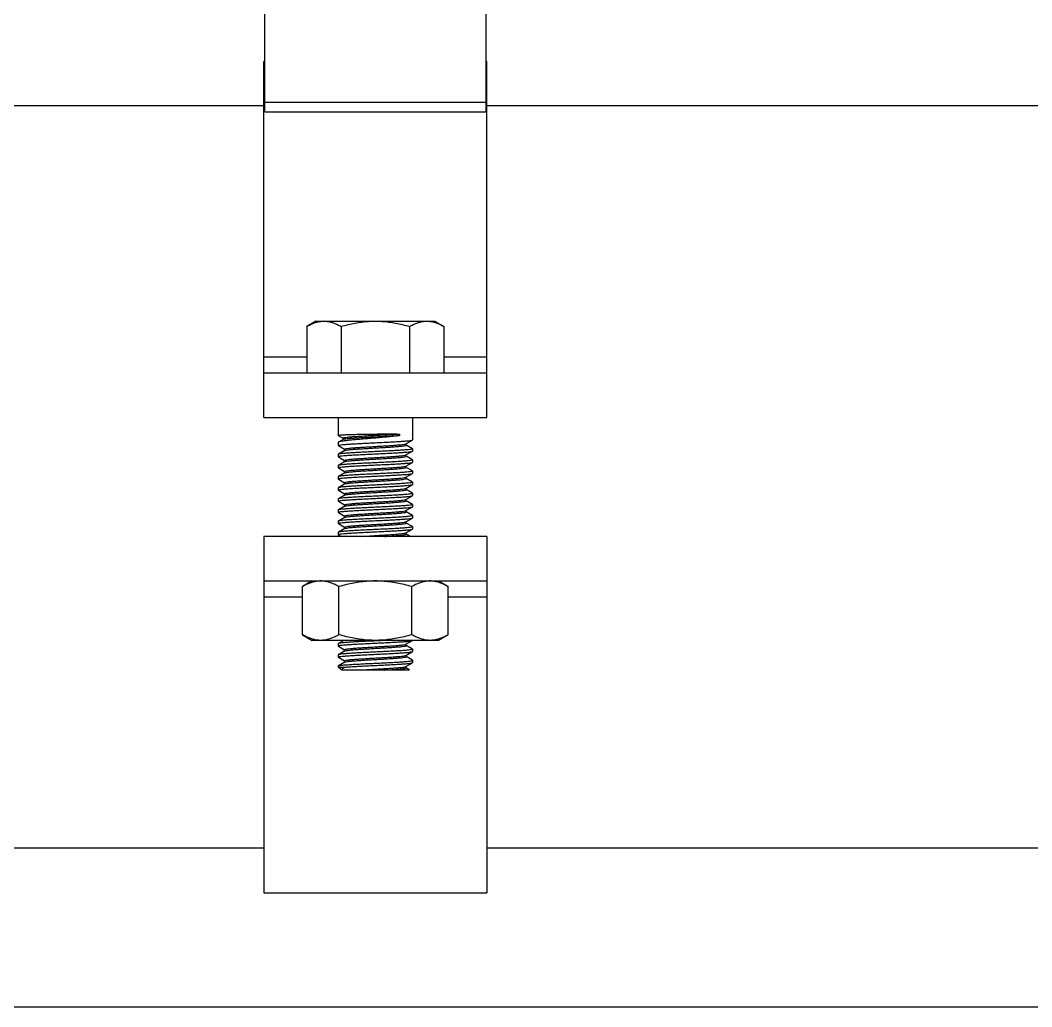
# Model space of a CAD drawing. Extents: x 1635833 to 4277885, y 16914845 to 35313750.
# Drawn here: x 2219725 to 2220518, y 17881821 to 17882594 of the extents above; entities that cross this region are included whole.
import ezdxf

# ---------------------------------------------------------------- set-up
doc = ezdxf.new("R2010")
doc.units = 0
doc.header["$LTSCALE"] = 1000
doc.header["$MEASUREMENT"] = 0
doc.layers.add('02___PRT_ALL_AXES', color=7, linetype='Continuous')
doc.layers.add('JZ_0', color=7, linetype='Continuous')

# ---------------------------------------------------------------- blocks, each defined once
blk = doc.blocks.new('抗震大样2')
at = {"color": 3, "linetype": 'Continuous'}
for p, q in [((3892.995629806072, -3734.070923805004), (3892.995629806072, -3336.771231009858)), ((4140.581992366351, -3734.070923805004), (4140.581992366351, -3336.771231009858)), ((3892.995629806072, -3677.410186214838), (3892.16480308678, -3677.410186214838)), ((3892.16480308678, -4026.357408607379), (3892.16480308678, -3677.415757320588)), ((4141.412819085177, -3677.410186214838), (4140.581992366351, -3677.410186214838)), ((4141.412819085177, -4026.357408607379), (4141.412819085177, -3677.415757320588)), ((3892.995629806072, -3723.126221344806), (4140.581992366351, -3723.126221344806)), ((3892.995629806072, -3734.070923805004), (4140.581992366351, -3734.070923805004)), ((3940.040326231159, -4008.61432951293), (3892.16480308678, -4008.61432951293)), ((4141.412819085177, -4008.61432951293), (4093.537295941263, -4008.61432951293)), ((3975.30600192491, -4096.012606279925), (3975.247475083917, -4095.945382021135)), ((3975.306001968216, -4096.012585968478), (3980.569509988651, -4099.056401833892)), ((4043.879431801848, -4094.530150821665), (4043.879431801848, -4096.191804265603)), ((3975.517520729452, -4103.514615722233), (3975.247475083917, -4103.825860031648)), ((3975.388802947011, -4107.526718164096), (3975.247475083917, -4107.363061506767)), ((3975.388802947011, -4107.526718164096), (3982.399758108426, -4111.591129332315)), ((3980.773105696775, -4100.457494674949), (3975.517520232126, -4103.514549962478)), ((3980.610927072819, -4098.984792708652), (3980.610927072819, -4100.551890344359)), ((4050.964443537407, -4105.483728934079), (4058.188819224946, -4101.295517764054)), ((4051.134976619855, -4106.947648143163), (4051.134976619855, -4105.384806917282)), ((4058.330147082917, -4111.101781736128), (4051.134976619855, -4106.947648143163)), ((4058.186541094445, -4110.936145630432), (4051.178281177767, -4106.873000980588)), ((4058.188819224946, -4101.295517764054), (4058.330147082917, -4101.13186109555)), ((3975.388802823611, -4117.16932552238), (3975.247475083917, -4117.332982136868)), ((3982.613178677857, -4112.981114233611), (3975.388802823611, -4117.16932552238)), ((3982.442645552568, -4111.517195099732), (3982.442645552568, -4113.08003565995)), ((3982.656575996894, -4113.009056262905), (3982.713475328404, -4112.929600531701)), ((4050.745207555592, -4118.047493119026), (4050.920947347768, -4117.901039971039)), ((4050.964443537407, -4117.946129724849), (4058.188819224946, -4113.757918564603)), ((4051.134976619855, -4119.410048943711), (4051.134976619855, -4117.847207718063)), ((4058.186541094445, -4110.936152240261), (4058.330147082917, -4111.101781736128)), ((4058.188819224946, -4113.757918564603), (4058.330147082917, -4113.594261907274)), ((3975.388802947011, -4119.989118964877), (3975.247475083917, -4119.825462307315)), ((3975.388802823611, -4129.631726323627), (3975.247475083917, -4129.795382937649)), ((3975.388802947011, -4119.989118964877), (3982.399758108426, -4124.053530133329)), ((3982.613178677857, -4125.443515034392), (3975.388802823611, -4129.631726323627)), ((3982.442645552568, -4123.979595900513), (3982.442645552568, -4125.542436460964)), ((4050.964443537407, -4130.40853052563), (4058.188819224946, -4126.22031936585)), ((4051.134976619855, -4131.872449744493), (4051.134976619855, -4130.309608518844)), ((4058.188819348812, -4123.400525922421), (4051.17786422465, -4119.336113927187)), ((4058.188819348812, -4123.400525922421), (4058.330147082917, -4123.564182536909)), ((4058.188819224946, -4126.22031936585), (4058.330147082917, -4126.056662708288)), ((3975.388802947011, -4132.451519765658), (3975.247475083917, -4132.287863108097)), ((3975.388802947011, -4132.451519765658), (3982.399758108426, -4136.515930934111)), ((3982.613178677857, -4137.905915835407), (3975.388802823611, -4142.094127113)), ((3982.442645552568, -4136.441996701295), (3982.442645552568, -4138.004837261746)), ((4050.964443537407, -4142.870931326412), (4058.188819224946, -4138.682720166631)), ((4058.188819348812, -4135.862926712958), (4051.17786422465, -4131.798514727969)), ((4058.188819348812, -4135.862926712958), (4058.330147082917, -4136.026583337691)), ((4058.188819224946, -4138.682720166631), (4058.330147082917, -4138.519063509302)), ((3975.388802823611, -4142.094127113), (3975.247475083917, -4142.257783738431)), ((3975.388802947011, -4144.913920566672), (3975.247475083917, -4144.750263898866)), ((3975.388802947011, -4144.913920566672), (3982.399758108426, -4148.978331734892)), ((3982.613178677857, -4150.368316636188), (3975.388802823611, -4154.55652792519)), ((3982.442645552568, -4148.904397502076), (3982.442645552568, -4150.467238062527)), ((4050.964443537407, -4155.333332127193), (4058.188819224946, -4151.145120967412)), ((4051.134976619855, -4144.33485054574), (4051.134976619855, -4142.772009319859)), ((4058.188819348812, -4148.325327513972), (4051.17786422465, -4144.260915517574)), ((4058.188819348812, -4148.325327513972), (4058.330147082917, -4148.488984138472)), ((4058.188819224946, -4151.145120967412), (4058.330147082917, -4150.981464298675)), ((3975.388802823611, -4154.55652792519), (3975.247475083917, -4154.720184539445)), ((3975.388802947011, -4157.376321367454), (3975.247475083917, -4157.212664699648)), ((3975.388802947011, -4157.376321367454), (3982.399758108426, -4161.440732535673)), ((3982.613178677857, -4162.830717437202), (3975.388802823611, -4167.018928725971)), ((3982.442645552568, -4161.36679830309), (3982.442645552568, -4162.929638863308)), ((3982.656575996894, -4162.858659466496), (3982.713475328404, -4162.779203725047)), ((4050.964443537407, -4167.795732927974), (4058.188819224946, -4163.607521768194)), ((4051.134976619855, -4156.797251336044), (4051.134976619855, -4155.23441012064)), ((4058.188819348812, -4160.787728325231), (4051.17786422465, -4156.723316318588)), ((4058.188819348812, -4160.787728325231), (4058.330147082917, -4160.951384939486)), ((4058.188819224946, -4163.607521768194), (4058.330147082917, -4163.443865099689)), ((3975.388802823611, -4167.018928725971), (3975.247475083917, -4167.182585340226)), ((3975.388802947011, -4169.838722168235), (3975.247475083917, -4169.675065500429)), ((3975.388802947011, -4169.838722168235), (3982.399758108426, -4173.903133336455)), ((3982.613178677857, -4175.293118237983), (3975.388802823611, -4179.481329526752)), ((3982.442645552568, -4173.829199103871), (3982.442645552568, -4175.39203966409)), ((4050.745207555592, -4167.897096322151), (4050.920947347768, -4167.750643164385)), ((4051.134976619855, -4169.259652136825), (4051.134976619855, -4167.696810921887)), ((4058.188819348812, -4173.250129126012), (4051.17786422465, -4169.185717119602)), ((4058.188819348812, -4173.250129126012), (4058.330147082917, -4173.413785740267)), ((3975.388802823611, -4179.481329526752), (3975.247475083917, -4179.644986141473)), ((3975.388802947011, -4182.301122969016), (3975.247475083917, -4182.13746630121)), ((3975.388802947011, -4182.301122969016), (3982.399758108426, -4186.365534137469)), ((3982.442645552568, -4186.291599894641), (3982.442645552568, -4187.854440465104)), ((4050.964443537407, -4180.258133728988), (4058.188819224946, -4176.069922568975)), ((4051.134976619855, -4181.722052937606), (4051.134976619855, -4180.159211722435)), ((4058.188819348812, -4185.712529926794), (4051.17786422465, -4181.648117920384)), ((4058.188819224946, -4176.069922568975), (4058.330147082917, -4175.90626590047)), ((4058.188819348812, -4185.712529926794), (4058.330147082917, -4185.876186541514)), ((3975.388802823611, -4191.943730327766), (3975.247475083917, -4192.107386942022)), ((3975.388802947011, -4194.763523769798), (3975.247475083917, -4194.599867102224)), ((3982.613178677857, -4187.755519038765), (3975.388802823611, -4191.943730327766)), ((3975.388802947011, -4194.763523769798), (3982.399758108426, -4198.827934928006)), ((4050.964443537407, -4192.720534530003), (4058.188819224946, -4188.532323369989)), ((4051.134976619855, -4194.184453738621), (4051.134976619855, -4192.621612523217)), ((4058.188819348812, -4198.17493071733), (4051.17786422465, -4194.110518721165)), ((4058.188819224946, -4188.532323369989), (4058.330147082917, -4188.368666701252)), ((4058.188819348812, -4198.17493071733), (4058.330147082917, -4198.338587342063)), ((3975.388802823611, -4204.406131117372), (3975.247475083917, -4204.569787743036)), ((3975.388802947011, -4207.225924560335), (3975.247475083917, -4207.062267903006)), ((3982.613178677857, -4200.217919839546), (3975.388802823611, -4204.406131117372)), ((3975.388802947011, -4207.225924560335), (3978.690423880238, -4209.139287015656)), ((3982.442645552568, -4198.754000695422), (3982.442645552568, -4200.316841265885)), ((3999.701744993683, -4209.129913959652), (4015.494297812693, -4208.175575705478)), ((4015.494297812693, -4208.175575705478), (4016.728824691847, -4208.104337806348)), ((4050.964443537407, -4205.182935331017), (4058.188819224946, -4200.99472417077)), ((4051.134976619855, -4206.646854539402), (4051.134976619855, -4205.084013313055)), ((4055.603593667038, -4209.139287015656), (4051.17786422465, -4206.572919521946)), ((4058.188819224946, -4200.99472417077), (4058.330147082917, -4200.831067502266)), ((3892.16480308678, -4258.988890209002), (3892.16480308678, -4607.930541505571)), ((4141.412819085177, -4258.988890209002), (4141.412819085177, -4607.930541505571)), ((3892.16480308678, -4276.731969313463), (3935.243545920588, -4276.731969313463)), ((4098.334076251835, -4276.731969313463), (4141.412819085177, -4276.731969313463)), ((3975.388802823611, -4329.030139125884), (3975.247475083917, -4329.193795740372)), ((3975.388802947011, -4331.849932568846), (3975.247475083917, -4331.686275900574)), ((3981.556239974219, -4325.455027816584), (3975.388802823611, -4329.030139125884)), ((3975.388802947011, -4331.849932568846), (3982.399758108426, -4335.914343737299)), ((4050.964443537407, -4329.806943328353), (4058.188819224946, -4325.618732168339)), ((4051.134976619855, -4331.270862536971), (4051.134976619855, -4329.708021321567)), ((4058.188819348812, -4335.261339526623), (4051.17786422465, -4331.196927520214)), ((4058.188819224946, -4325.618732168339), (4058.330147082917, -4325.455075500533)), ((3975.388802823611, -4341.492539926665), (3975.247475083917, -4341.656196541386)), ((3975.388802947011, -4344.31233336986), (3975.247475083917, -4344.148676701589)), ((3982.613178677857, -4337.304328637896), (3975.388802823611, -4341.492539926665)), ((3975.388802947011, -4344.31233336986), (3982.399758108426, -4348.376744538546)), ((3982.442645552568, -4335.840409504948), (3982.442645552568, -4337.403250064235)), ((4050.964443537407, -4342.269344129134), (4058.188819224946, -4338.081132968888)), ((4051.134976619855, -4343.733263337985), (4051.134976619855, -4342.170422122581)), ((4058.188819348812, -4347.723740327638), (4051.17786422465, -4343.659328320995)), ((4058.188819348812, -4335.261339526623), (4058.330147082917, -4335.424996141344)), ((4058.188819224946, -4338.081132968888), (4058.330147082917, -4337.917476301547)), ((3975.247475083917, -4354.118605316151), (3975.388802823611, -4353.954940717435)), ((3979.401879782788, -4358.688096615719), (3975.247475083917, -4355.364548753016)), ((3975.247475083917, -4355.364548753016), (3983.184718292207, -4355.364548753016)), ((3982.613178677857, -4349.766729438677), (3975.388802823611, -4353.954940717435)), ((3975.452438584529, -4354.004435347393), (3975.574714675546, -4353.869473659899)), ((3982.442645552568, -4348.302810294321), (3982.442645552568, -4349.865650864784)), ((4050.964443537407, -4354.731744929915), (4058.188819224946, -4350.543533769669)), ((4051.134976619855, -4356.195664138766), (4051.134976619855, -4354.632822912885)), ((4054.710713372566, -4358.260116706369), (4051.134976619855, -4356.195664138766)), ((4054.686233063694, -4358.156386668095), (4051.17786422465, -4356.121729121776)), ((4058.188819348812, -4347.723740327638), (4058.330147082917, -4347.887396942126)), ((4058.188819224946, -4350.543533769669), (4058.330147082917, -4350.379877102328)), ((4054.175637661945, -4358.688096615719), (3979.401907740626, -4358.688096615719)), ((4053.796767091844, -4358.473933498142), (4051.625399381854, -4358.688096615719)), ((4054.175742343068, -4358.688096615719), (4054.710713372566, -4358.260116706369)), ((4054.686233063694, -4358.156386668095), (4054.710713372566, -4358.260116706369)), ((3892.16480308678, -4607.936112611555), (4141.412819085177, -4607.936112611555))]:
    blk.add_line(p, q, dxfattribs=at)
for points, start_tangent, end_tangent in [([(3975.247475083917, -4095.945382021135), (3975.247867153026, -4095.932547783479)], (0, 1), (0.06204488610422802, 0.9980733600834728)), ([(3975.247867153026, -4095.932547783479), (3975.870627154596, -4095.732413837453), (3977.766790576279, -4095.526422232855), (3980.902146172244, -4095.330965593923), (3985.125552402344, -4095.150182061829), (3990.226608210243, -4094.986312080873), (3996.184144880623, -4094.8356028134), (4002.862952635624, -4094.699647372589), (4009.977751500905, -4094.584755004849), (4017.189617014956, -4094.49714224739), (4024.344875230454, -4094.439882460749), (4031.353604278062, -4094.417729706969), (4037.970946349204, -4094.441756300861), (4043.879431801848, -4094.530150821665)], (0.06204605835809726, 0.9980732872100243), (0.9996870260555396, -0.02501699294941519)), ([(4043.879431801848, -4096.191804265603), (4037.952793452889, -4096.977857441874), (4031.324124218896, -4097.704279190628), (4024.312693864573, -4098.377508022822), (4017.158423293382, -4099.007287262939), (4009.939959107433, -4099.61176852393), (4002.829879876226, -4100.199223876465), (3996.157678479794, -4100.7655365963), (3990.206827180926, -4101.307621370535), (3985.108699411619, -4101.829930395586), (3980.892984023783, -4102.347510636086), (3977.762618039269, -4102.857016664231), (3975.86951766815, -4103.351289270446), (3975.506561583839, -4103.493726283545)], (-0.9887925607555021, -0.1492959202208046), (-0.8855338391706905, -0.464574880599046)), ([(3980.73276262125, -4099.013853316428), (3980.849442553241, -4098.755660915049), (3982.316098887473, -4098.371523617767), (3985.086080573499, -4097.98738635215), (3989.079976025503, -4097.603249086766), (3994.175414325669, -4097.219111778075), (4000.211011944339, -4096.834974522702), (4006.990536585916, -4096.450837214012), (4014.291059081443, -4096.066699959571), (4021.874171041884, -4095.682562651113), (4029.493177290075, -4095.29842539574), (4036.90319651505, -4094.914288087049), (4043.879431801848, -4094.530150821665)], (0.2320145818120991, 0.9727123078416129), (0.9983631299019257, 0.0571931888639774)), ([(3980.811385748908, -4100.478914133273), (3980.849442553241, -4100.41731435922), (3982.316098887473, -4100.033177050762), (3985.086080573499, -4099.649039785145), (3989.079976025503, -4099.264902529772), (3994.175414325669, -4098.880765221082), (4000.211011944339, -4098.496627966641), (4006.990536585916, -4098.112490658415), (4014.291059081443, -4097.728353392566), (4021.874171041884, -4097.344216094352), (4029.493177290075, -4096.960078828735), (4036.90319651505, -4096.575941531453), (4043.879431801848, -4096.191804265603)], (0.4883024324900808, 0.8726744721969757), (0.9983631298831118, 0.05719318919239425)), ([(3975.247475083917, -4107.363061506767), (3975.248888571747, -4107.335536752827)], (0, 1), (0.1044840213419585, 0.9945265653989407)), ([(3975.248888571747, -4107.335536752827), (3975.950331144035, -4106.997682110406), (3978.036801450886, -4106.632079214323), (3981.432506359648, -4106.26681189565), (3986.038144976366, -4105.900532468455), (3991.675106822513, -4105.53511377098), (3998.231431984343, -4105.165991746821), (4005.384241507389, -4104.79907249962), (4012.870433291886, -4104.434828596655), (4020.499697714113, -4104.070042992244), (4028.128507555462, -4103.699070556089), (4035.397570629138, -4103.326187838335), (4041.934500183444, -4102.957890908467), (4047.540416114498, -4102.594323461177), (4052.143902179319, -4102.228221075376), (4055.538376595825, -4101.863167242147), (4057.62690863898, -4101.49734015693), (4058.21696493309, -4101.335800313158)], (0.1044846723120777, 0.9945264970084194), (0.8197296256646026, 0.5727506794476724)), ([(3982.55907175038, -4111.552043586737), (3982.713475328404, -4111.267947088461), (3984.259615897201, -4110.869150256738), (3987.116354378872, -4110.470353435492), (3991.16859302111, -4110.071556615178), (3996.253067565151, -4109.672759783454), (4002.164925051853, -4109.273962951731), (4008.665977387689, -4108.875166130252), (4015.494297812693, -4108.476369309938), (4022.374774090946, -4108.077572478214), (4029.030192455743, -4107.678775656968), (4035.192406902555, -4107.279978825245), (4040.613142358139, -4106.88118200493), (4045.073997991625, -4106.482385183452), (4048.395246455912, -4106.083588351728), (4050.443074925337, -4105.684791520238), (4050.987789972685, -4105.521451118868)], (0.2867487369998618, 0.9580058255715276), (0.8503198148501002, 0.5262662942591815)), ([(3982.713475328404, -4112.929600531701), (3984.259615897201, -4112.530803700211), (3987.116354378872, -4112.132006868254), (3991.16859302111, -4111.733210047707), (3996.253067565151, -4111.334413226694), (4002.164925051853, -4110.935616394738), (4008.665977387689, -4110.536819574423), (4015.494297812693, -4110.1380227427), (4022.374774090946, -4109.739225921687), (4029.030192455743, -4109.340429101139), (4035.192406902555, -4108.941632269183), (4040.613142358139, -4108.542835437693), (4045.073997991625, -4108.144038616214), (4048.395246455912, -4107.745241795899), (4050.443074925337, -4107.346444964176), (4051.134976619855, -4106.947648143163)], (0.6224314444139918, 0.7826743237162646), (0, 1)), ([(3975.248883792199, -4119.798057648353), (3975.944632750936, -4119.46157125337), (3978.05415505264, -4119.092183483066), (3981.535762876272, -4118.719857426826), (3986.207245795988, -4118.350964168552), (3991.851938487031, -4117.986936609028), (3998.335778255947, -4117.622827760875), (4005.506771955639, -4117.255391776329), (4013.078787101433, -4116.887239035917), (4020.704422477633, -4116.522627454251), (4028.239145261701, -4116.155978090363), (4035.346411020495, -4115.791319855954), (4041.844240871258, -4115.425700226566), (4047.476926786359, -4115.061227503931), (4052.113865549676, -4114.693350353278), (4055.552663240582, -4114.323673011037), (4057.632748268545, -4113.958216055296), (4058.216562853195, -4113.797851457028)], (0.1045845961466995, 0.9945159939633107), (0.8212499686255043, 0.5705685664603409)), ([(4058.328654504381, -4111.130054648034), (4057.62690863898, -4111.467260797974), (4055.538376595825, -4111.833087882726), (4052.143902179319, -4112.198141716188), (4047.540416114498, -4112.564244101755), (4041.934500183444, -4112.927811549045), (4035.397570629138, -4113.296108479146), (4028.128507555462, -4113.66899118619), (4020.499697714113, -4114.039963633288), (4012.870433291886, -4114.404749237234), (4005.384241507389, -4114.768993140664), (3998.231431984343, -4115.135912387399), (3991.675106822513, -4115.505034412025), (3986.038144976366, -4115.870453109266), (3981.432506359648, -4116.236732536694), (3978.036801450886, -4116.601999854902), (3975.950331144035, -4116.967602740973), (3975.360684780404, -4117.129067066824)], (-0.1074453280938251, -0.9942109944427342), (-0.8198329173429146, -0.5726028184012073)), ([(3982.465935868211, -4123.990922064986), (3982.972801438533, -4123.630648676073), (3984.854553963989, -4123.231851854594), (3988.022934383713, -4122.833055022871), (3992.350288915448, -4122.434258202557), (3997.662268989254, -4122.035461381311), (4003.744855386205, -4121.636664549587), (4010.352981429547, -4121.237867717864), (4017.220406373031, -4120.839070897549), (4024.070442364551, -4120.440274076071), (4030.627102226485, -4120.041477244347), (4036.626218783669, -4119.642680424033), (4041.826088222675, -4119.243883592309), (4046.017208440229, -4118.845086771064), (4049.030719562434, -4118.446289950749), (4050.745207555592, -4118.047493119026)], (0.4373321800151743, 0.899300041322792), (0.8077586126671181, 0.5895133786964404)), ([(4058.330147082917, -4111.101781736128), (4058.328654504381, -4111.130054648034)], (0, -1), (-0.1074447169367714, -0.9942110604908684)), ([(3975.247475083917, -4119.825462307315), (3975.248883792199, -4119.798057648353)], (0, 1), (0.1045851380835985, 0.994515936972372)), ([(3975.248886532616, -4132.260415494908), (3975.946513205301, -4131.923480238998), (3978.022881198674, -4131.558727949858), (3981.397632908076, -4131.194789287634), (3985.976558114868, -4130.829712982522), (3991.578530568164, -4130.465710634831), (3998.174387380946, -4130.093838833738), (4005.483246596996, -4129.718959805556), (4013.123045240063, -4129.347518283641), (4020.729354546405, -4128.98383248318), (4028.20300010452, -4128.620174020994), (4035.399585259613, -4128.250881843269), (4041.964592142962, -4127.880886837142), (4047.582423252519, -4127.516139318701), (4052.154139875434, -4127.152091318741), (4055.533508783206, -4126.788613435347), (4057.62793201115, -4126.421874980908), (4058.216899503954, -4126.260546246311)], (0.1046243933661474, 0.9945118080308376), (0.8199836467322417, 0.5723869487433256)), ([(4058.328736964148, -4123.591595374513), (4057.632748268545, -4123.928136695875), (4055.552663240582, -4124.293593651848), (4052.113865549676, -4124.663270993857), (4047.476926786359, -4125.03114814451), (4041.844240871258, -4125.395620867144), (4035.346411020495, -4125.761240496766), (4028.239145261701, -4126.125898731174), (4020.704422477633, -4126.49254809483), (4013.078787101433, -4126.857159676729), (4005.506771955639, -4127.22531241714), (3998.335778255947, -4127.592748401454), (3991.851938487031, -4127.956857249839), (3986.207245795988, -4128.320884809131), (3981.535762876272, -4128.689778067404), (3978.05415505264, -4129.06210413482), (3975.944632750936, -4129.431491893949), (3975.361050175969, -4129.591781297699)], (-0.1046546983614769, -0.994508619425125), (-0.8212443083742488, -0.5705767134776021)), ([(3982.465935868211, -4136.430670537753), (3982.453492407687, -4136.392147095408), (3983.317549792118, -4135.99335027393), (3985.53016073443, -4135.594553442206), (3989.002179450821, -4135.195756621892), (3993.593718642369, -4134.796959790168), (3999.119785686955, -4134.398162968922), (4005.357735931408, -4133.999366148375), (4012.056242962368, -4133.600569316652), (4018.945424640551, -4133.201772495406), (4025.747716635931, -4132.802975674858), (4032.189055253286, -4132.404178843368), (4038.009919643402, -4132.005382011645), (4042.975787773263, -4131.606585190399), (4046.886585393455, -4131.207788369851), (4049.584746804554, -4130.808991538128), (4050.962337180506, -4130.407843312714)], (-0.4373321804679359, 0.8993000411026126), (0.3101745239103454, 0.9506796330609963)), ([(3982.639448130969, -4125.481130750384), (3982.972801438533, -4125.292302119313), (3984.854553963989, -4124.893505298765), (3988.022934383713, -4124.494708467275), (3992.350288915448, -4124.095911635319), (3997.662268989254, -4123.697114814306), (4003.744855386205, -4123.298317993758), (4010.352981429547, -4122.899521162268), (4017.220406373031, -4122.500724340789), (4024.070442364551, -4122.101927508833), (4030.627102226485, -4121.703130688751), (4036.626218783669, -4121.304333867272), (4041.826088222675, -4120.905537035782), (4046.017208440229, -4120.506740215234), (4049.030719562434, -4120.107943383744), (4050.745207555592, -4119.709146562265), (4051.06867523212, -4119.376891526859)], (0.8198614886951999, 0.572561908752661), (0.4472860706964515, 0.8943909497311168)), ([(4058.330147082917, -4123.564182536909), (4058.328736964148, -4123.591595374513)], (0, -1), (-0.1046547299791693, -0.9945086160979135)), ([(3975.247475083917, -4132.287863108097), (3975.248886532616, -4132.260415494908)], (0, 1), (0.1046238633474835, 0.9945118637895916)), ([(3975.248887905385, -4144.722730632871), (3975.950883063488, -4144.38474064623), (3978.062702388968, -4144.015856491169), (3981.477746954653, -4143.649906613166), (3986.034823535942, -4143.287970741512), (3991.656062199734, -4142.923457975499), (3998.257492691744, -4142.551803592592), (4005.530208994634, -4142.179030760191), (4013.09030767763, -4141.81148833991), (4020.663746115286, -4141.449379831553), (4028.15797132859, -4141.084810484434), (4035.234698555898, -4140.722078813938), (4041.725018233992, -4140.357628863305), (4047.352227880619, -4139.994841481326), (4051.981475471053, -4139.630106590688), (4055.476225772873, -4139.258559599984), (4057.621264997404, -4138.886010332499), (4058.217400201596, -4138.723382646684)], (0.1044037474275711, 0.9945349956251315), (0.8181223875605356, 0.575044136542795)), ([(4058.328734266572, -4136.054094260791), (4057.62793201115, -4136.391795611242), (4055.533508783206, -4136.758534087334), (4052.154139875434, -4137.122011959553), (4047.582423252519, -4137.486059959279), (4041.964592142962, -4137.850807477953), (4035.399585259613, -4138.22080248408), (4028.20300010452, -4138.590094661806), (4020.729354546405, -4138.953753123758), (4013.123045240063, -4139.317438914208), (4005.483246596996, -4139.688880436122), (3998.174387380946, -4140.063759464072), (3991.578530568164, -4140.435631275875), (3985.976558114868, -4140.799633623101), (3981.397632908076, -4141.164709928213), (3978.022881198674, -4141.528648590436), (3975.946513205301, -4141.893400879577), (3975.360953551717, -4142.054102959344)], (-0.1044858297991632, -0.9945263754024729), (-0.8208438530037198, -0.5711526669691808)), ([(3982.597719815094, -4137.877071731957), (3983.317549792118, -4137.655003717868), (3985.53016073443, -4137.256206886377), (3989.002179450821, -4136.857410064898), (3993.593718642369, -4136.458613233408), (3999.119785686955, -4136.059816412861), (4005.357735931408, -4135.66101958137), (4012.056242962368, -4135.262222759891), (4018.945424640551, -4134.863425928401), (4025.747716635931, -4134.464629107853), (4032.189055253286, -4134.065832286375), (4038.009919643402, -4133.667035454884), (4042.975787773263, -4133.268238634337), (4046.886585393455, -4132.869441802846), (4049.584746804554, -4132.470644981368), (4050.961563434452, -4132.07184816082), (4050.991575470194, -4131.872449744493)], (0.8813955056004739, 0.47237904558446), (-5.7753516757463e-10, 1)), ([(4058.330147082917, -4136.026583337691), (4058.328734266572, -4136.054094260791)], (0, -1), (-0.1044851287564382, -0.9945264490543982)), ([(3975.247475083917, -4144.750263898866), (3975.248887905385, -4144.722730632871)], (0, 1), (0.1044040424897106, 0.9945349646502162)), ([(3975.248888571747, -4157.185139956186), (3975.950331144035, -4156.84728530352), (3978.036801450886, -4156.481682417681), (3981.432506359648, -4156.116415099474), (3986.038144976366, -4155.75013566087), (3991.675106822513, -4155.384716974804), (3998.231431984343, -4155.015594950179), (4005.384241507389, -4154.648675703211), (4012.870433291886, -4154.284431789769), (4020.499697714113, -4153.919646196067), (4028.128507555462, -4153.54867374897), (4035.397570629138, -4153.17579103075), (4041.934500183444, -4152.807494111825), (4047.540416114498, -4152.443926664535), (4052.143902179319, -4152.077824278967), (4055.538376595825, -4151.712770445505), (4057.62690863898, -4151.346943350043), (4058.21696493309, -4151.185403516516)], (0.1044846723120777, 0.9945264970084194), (0.8197296254922071, 0.5727506796944076)), ([(4058.328732393682, -4148.516623291885), (4057.621264997404, -4148.855930984253), (4055.476225772873, -4149.228480240563), (4051.981475471053, -4149.600027241744), (4047.352227880619, -4149.964762121905), (4041.725018233992, -4150.327549503883), (4035.234698555898, -4150.691999454517), (4028.15797132859, -4151.054731135489), (4020.663746115286, -4151.419300472364), (4013.09030767763, -4151.781408980489), (4005.530208994634, -4152.148951401003), (3998.257492691744, -4152.521724243648), (3991.656062199734, -4152.893378616311), (3986.034823535942, -4153.257891382091), (3981.477746954653, -4153.619827242801), (3978.062702388968, -4153.985777131747), (3975.950883063488, -4154.354661287041), (3975.360625751317, -4154.516215047566)], (-0.1041450947862455, -0.9945621143156238), (-0.8196319854273222, -0.5728903983001163)), ([(3982.55907175038, -4148.869548973162), (3982.540226439945, -4148.754848693032), (3983.746849421412, -4148.356051872484), (3986.284729567356, -4147.957255040994), (3990.051615996286, -4147.558458209503), (3994.895741219167, -4147.159661388025), (4000.621935891453, -4146.760864567477), (4006.999492315575, -4146.362067735987), (4013.771459342912, -4145.963270914508), (4020.664995177649, -4145.564474083018), (4027.402359935455, -4145.16567726247), (4033.712105944287, -4144.766880441224), (4039.340014149901, -4144.368083609501), (4044.059336734004, -4143.969286777778), (4047.679932733066, -4143.570489957463), (4050.055928659625, -4143.171693135984), (4051.011398538016, -4142.934497501934)], (-0.2867487373082788, 0.9580058254792126), (0.8043496576025554, 0.5941562322442238)), ([(3982.54909447534, -4150.350238757906), (3983.746849421412, -4150.017705305479), (3986.284729567356, -4149.618908484466), (3990.051615996286, -4149.22011165251), (3994.895741219167, -4148.821314832428), (4000.621935891453, -4148.422518000472), (4006.999492315575, -4148.023721178994), (4013.771459342912, -4147.624924358679), (4020.664995177649, -4147.226127526956), (4027.402359935455, -4146.827330695465), (4033.712105944287, -4146.428533873986), (4039.340014149901, -4146.029737053439), (4044.059336734004, -4145.630940221949), (4047.679932733066, -4145.23214340047), (4050.055928659625, -4144.833346568979), (4051.091595915146, -4144.434549748432), (4051.06867523212, -4144.36800792045)], (0.2715001049028244, 0.962438409997105), (-0.4472860707596129, 0.8943909496995298)), ([(4058.330147082917, -4148.488984138472), (4058.328732393682, -4148.516623291885)], (0, -1), (-0.1041449844432365, -0.994562125870133)), ([(3975.247475083917, -4157.212664699648), (3975.248888571747, -4157.185139956186)], (0, 1), (0.1044840213419585, 0.9945265653989407)), ([(3975.248883792199, -4169.647660852177), (3975.944632750936, -4169.311174446717), (3978.05415505264, -4168.941786686424), (3981.535762876272, -4168.569460630184), (3986.207245795988, -4168.20056737191), (3991.851938487031, -4167.836539812619), (3998.335778255947, -4167.472430954222), (4005.506771955639, -4167.104994969442), (4013.078787101433, -4166.736842239741), (4020.704422477633, -4166.3722306462), (4028.239145261701, -4166.005581293721), (4035.346411020495, -4165.640923049068), (4041.844240871258, -4165.275303419912), (4047.476926786359, -4164.910830707289), (4052.113865549676, -4164.542953556636), (4055.552663240582, -4164.173276214628), (4057.632748268545, -4163.807819258654), (4058.216562853195, -4163.647454660386)], (0.1045845961466995, 0.9945159939633107), (0.8212499686255043, 0.5705685664603409)), ([(4058.328733433969, -4160.978917205473), (4057.62690863898, -4161.316863990854), (4055.538376595825, -4161.682691086316), (4052.143902179319, -4162.047744919546), (4047.540416114498, -4162.41384729417), (4041.934500183444, -4162.777414752403), (4035.397570629138, -4163.145711671328), (4028.128507555462, -4163.518594389781), (4020.499697714113, -4163.889566836646), (4012.870433291886, -4164.25435243058), (4005.384241507389, -4164.618596343789), (3998.231431984343, -4164.98551559099), (3991.675106822513, -4165.354637615383), (3986.038144976366, -4165.720056312857), (3981.432506359648, -4166.086335740052), (3978.036801450886, -4166.45160305826), (3975.950331144035, -4166.817205944099), (3975.360684780404, -4166.978670259938)], (-0.1044680725684116, -0.9945282408327282), (-0.8198329172407033, -0.5726028185475496)), ([(3982.55907175038, -4161.401646790095), (3982.713475328404, -4161.117550280644), (3984.259615897201, -4160.718753460096), (3987.116354378872, -4160.319956639083), (3991.16859302111, -4159.921159807127), (3996.253067565151, -4159.522362975636), (4002.164925051853, -4159.123566155089), (4008.665977387689, -4158.724769333843), (4015.494297812693, -4158.32597250212), (4022.374774090946, -4157.927175681572), (4029.030192455743, -4157.528378850082), (4035.192406902555, -4157.129582028603), (4040.613142358139, -4156.730785208056), (4045.073997991625, -4156.331988376565), (4048.395246455912, -4155.933191545075), (4050.443074925337, -4155.534394723596), (4050.987789972685, -4155.371054322226)], (0.2867487369998618, 0.9580058255715276), (0.8503198148501002, 0.5262662942591815)), ([(3982.713475328404, -4162.779203725047), (3984.259615897201, -4162.380406893091), (3987.116354378872, -4161.981610071845), (3991.16859302111, -4161.582813251531), (3996.253067565151, -4161.184016419575), (4002.164925051853, -4160.785219598562), (4008.665977387689, -4160.386422766838), (4015.494297812693, -4159.987625946524), (4022.374774090946, -4159.588829125045), (4029.030192455743, -4159.190032293089), (4035.192406902555, -4158.791235473007), (4040.613142358139, -4158.392438641051), (4045.073997991625, -4157.993641820038), (4048.395246455912, -4157.594844988082), (4050.443074925337, -4157.196048168), (4051.134976619855, -4156.797251336044)], (0.6224314440680818, 0.7826743239913537), (0, 1)), ([(4058.330147082917, -4160.951384939486), (4058.328733433969, -4160.978917205473)], (0, -1), (-0.1044679868561386, -0.9945282498361853)), ([(3975.247475083917, -4169.675065500429), (3975.248883792199, -4169.647660852177)], (0, 1), (0.1045851380835985, 0.994515936972372)), ([(4058.328736964148, -4173.441198578104), (4057.632748268545, -4173.777739899233), (4055.552663240582, -4174.14319684403), (4052.113865549676, -4174.512874197215), (4047.476926786359, -4174.880751348101), (4041.844240871258, -4175.245224060491), (4035.346411020495, -4175.610843689647), (4028.239145261701, -4175.975501934299), (4020.704422477633, -4176.342151287012), (4013.078787101433, -4176.70676288032), (4005.506771955639, -4177.074915620498), (3998.335778255947, -4177.4423515948), (3991.851938487031, -4177.806460453197), (3986.207245795988, -4178.170488012489), (3981.535762876272, -4178.539381259819), (3978.05415505264, -4178.911707327003), (3975.944632750936, -4179.281095087295), (3975.361050175969, -4179.441384489881)], (-0.1046546983614769, -0.994508619425125), (-0.8212443083742488, -0.5705767134776021)), ([(3982.465935868211, -4173.840525268577), (3982.972801438533, -4173.480251879431), (3984.854553963989, -4173.081455047708), (3988.022934383713, -4172.682658226462), (3992.350288915448, -4172.283861405915), (3997.662268989254, -4171.885064574191), (4003.744855386205, -4171.486267753178), (4010.352981429547, -4171.087470932398), (4017.220406373031, -4170.688674100908), (4024.070442364551, -4170.289877269184), (4030.627102226485, -4169.891080447938), (4036.626218783669, -4169.492283627391), (4041.826088222675, -4169.093486795668), (4046.017208440229, -4168.694689974654), (4049.030719562434, -4168.295893142698), (4050.745207555592, -4167.897096322151)], (0.4373321803910579, 0.8993000411399987), (0.8077586129156716, 0.5895133783558693)), ([(3982.639448130969, -4175.330733953742), (3982.972801438533, -4175.141905322671), (3984.854553963989, -4174.74310849118), (3988.022934383713, -4174.344311670633), (3992.350288915448, -4173.945514839143), (3997.662268989254, -4173.546718017664), (4003.744855386205, -4173.147921185941), (4010.352981429547, -4172.749124365626), (4017.220406373031, -4172.350327544147), (4024.070442364551, -4171.951530712657), (4030.627102226485, -4171.552733892109), (4036.626218783669, -4171.153937060619), (4041.826088222675, -4170.75514023914), (4046.017208440229, -4170.356343418593), (4049.030719562434, -4169.957546587102), (4050.745207555592, -4169.558749755146), (4051.06867523212, -4169.226494719042)], (0.8198614886951999, 0.572561908752661), (0.4472860706964515, 0.8943909497311168)), ([(4058.330147082917, -4173.413785740267), (4058.328736964148, -4173.441198578104)], (0, -1), (-0.1046547299791693, -0.9945086160979135)), ([(3975.247475083917, -4182.13746630121), (3975.248886532616, -4182.110018698499)], (0, 1), (0.1046238633474835, 0.9945118637895916)), ([(3975.248886532616, -4182.110018698499), (3975.946513205301, -4181.773083442356), (3978.022881198674, -4181.408331152983), (3981.397632908076, -4181.044392491225), (3985.976558114868, -4180.679316175403), (3991.578530568164, -4180.315313838422), (3998.174387380946, -4179.943442026619), (4005.483246596996, -4179.568562998902), (4013.123045240063, -4179.197121476987), (4020.729354546405, -4178.833435675129), (4028.20300010452, -4178.469777214108), (4035.399585259613, -4178.10048504686), (4041.964592142962, -4177.730490029324), (4047.582423252519, -4177.365742522059), (4052.154139875434, -4177.001694522332), (4055.533508783206, -4176.638216638938), (4057.62793201115, -4176.271478174021), (4058.216899503954, -4176.110149449902)], (0.1046243933661474, 0.9945118080308376), (0.8199836467322417, 0.5723869487433256)), ([(4058.328734266572, -4185.903697453905), (4057.62793201115, -4186.2413988146), (4055.533508783206, -4186.608137279516), (4052.154139875434, -4186.971615162911), (4047.582423252519, -4187.33566316287), (4041.964592142962, -4187.700410670368), (4035.399585259613, -4188.070405687438), (4028.20300010452, -4188.439697865164), (4020.729354546405, -4188.803356316173), (4013.123045240063, -4189.167042117566), (4005.483246596996, -4189.538483639713), (3998.174387380946, -4189.91336266743), (3991.578530568164, -4190.285234479001), (3985.976558114868, -4190.649236816447), (3981.397632908076, -4191.014313131804), (3978.022881198674, -4191.378251794027), (3975.946513205301, -4191.743004083401), (3975.360953551717, -4191.903706151526)], (-0.1044858297991632, -0.9945263754024729), (-0.8208438530037198, -0.5711526669691808)), ([(3982.465935868211, -4186.280273741111), (3982.453492407687, -4186.241750298534), (3983.317549792118, -4185.84295346681), (3985.53016073443, -4185.444156645797), (3989.002179450821, -4185.045359825017), (3993.593718642369, -4184.646562993526), (3999.119785686955, -4184.247766172281), (4005.357735931408, -4183.84896934079), (4012.056242962368, -4183.45017252001), (4018.945424640551, -4183.051375698764), (4025.747716635931, -4182.652578867273), (4032.189055253286, -4182.253782035783), (4038.009919643402, -4181.854985215003), (4042.975787773263, -4181.456188393757), (4046.886585393455, -4181.057391562266), (4049.584746804554, -4180.658594741486), (4050.962337180506, -4180.257446504664)], (-0.4373321804679359, 0.8993000411026126), (0.3101745244787932, 0.950679632875531)), ([(3982.597719815094, -4187.726674935548), (3983.317549792118, -4187.504606910283), (3985.53016073443, -4187.105810089735), (3989.002179450821, -4186.707013258245), (3993.593718642369, -4186.308216436766), (3999.119785686955, -4185.909419616451), (4005.357735931408, -4185.510622784728), (4012.056242962368, -4185.111825953238), (4018.945424640551, -4184.713029131759), (4025.747716635931, -4184.314232311212), (4032.189055253286, -4183.915435479721), (4038.009919643402, -4183.516638658242), (4042.975787773263, -4183.117841826752), (4046.886585393455, -4182.719045006204), (4049.584746804554, -4182.320248184726), (4050.961563434452, -4181.921451353235), (4050.991575470194, -4181.722052937606)], (0.8813955056004739, 0.47237904558446), (0, 1)), ([(4058.330147082917, -4185.876186541514), (4058.328734266572, -4185.903697453905)], (0, -1), (-0.1044851287564382, -0.9945264490543982)), ([(3975.247475083917, -4194.599867102224), (3975.248887905385, -4194.572333836462)], (0, 1), (0.1044040424897106, 0.9945349646502162)), ([(3975.248887905385, -4194.572333836462), (3975.950883063488, -4194.234343850054), (3978.062702388968, -4193.865459694527), (3981.477746954653, -4193.499509805581), (3986.034823535942, -4193.13757394487), (3991.656062199734, -4192.773061178857), (3998.257492691744, -4192.401406795951), (4005.530208994634, -4192.028633952606), (4013.09030767763, -4191.661091543036), (4020.663746115286, -4191.298983023968), (4028.15797132859, -4190.934413687792), (4035.234698555898, -4190.571682017297), (4041.725018233992, -4190.207232066663), (4047.352227880619, -4189.844444673508), (4051.981475471053, -4189.479709794046), (4055.476225772873, -4189.108162803343), (4057.621264997404, -4188.735613535857), (4058.217400201596, -4188.572985850275)], (0.1044037474275711, 0.9945349956251315), (0.8181223875605356, 0.575044136542795)), ([(4058.328732393682, -4198.366226495709), (4057.621264997404, -4198.705534176668), (4055.476225772873, -4199.078083444154), (4051.981475471053, -4199.449630434858), (4047.352227880619, -4199.814365325496), (4041.725018233992, -4200.177152707241), (4035.234698555898, -4200.541602657875), (4028.15797132859, -4200.90433432837), (4020.663746115286, -4201.268903675722), (4013.09030767763, -4201.631012183847), (4005.530208994634, -4201.998554604361), (3998.257492691744, -4202.371327436529), (3991.656062199734, -4202.742981819436), (3986.034823535942, -4203.107494574273), (3981.477746954653, -4203.469430446159), (3978.062702388968, -4203.835380335338), (3975.950883063488, -4204.204264490632), (3975.360625751317, -4204.36581824068)], (-0.1041450947862455, -0.9945621143156238), (-0.8196319854273222, -0.5728903983001163)), ([(3982.55907175038, -4198.71915217652), (3982.540226439945, -4198.60445189639), (3983.746849421412, -4198.205655064899), (3986.284729567356, -4197.806858233409), (3990.051615996286, -4197.408061412629), (3994.895741219167, -4197.009264591383), (4000.621935891453, -4196.610467759892), (4006.999492315575, -4196.211670939112), (4013.771459342912, -4195.812874107622), (4020.664995177649, -4195.414077286376), (4027.402359935455, -4195.015280465828), (4033.712105944287, -4194.616483634105), (4039.340014149901, -4194.217686802614), (4044.059336734004, -4193.818889981369), (4047.679932733066, -4193.420093160588), (4050.055928659625, -4193.021296329098), (4051.011398538016, -4192.784100705292)], (-0.2867487373082788, 0.9580058254792126), (0.8043496576025554, 0.5941562322442238)), ([(3982.54909447534, -4200.199841950322), (3983.746849421412, -4199.86730850907), (3986.284729567356, -4199.468511677347), (3990.051615996286, -4199.069714856101), (3994.895741219167, -4198.670918024378), (4000.621935891453, -4198.27212120383), (4006.999492315575, -4197.873324382817), (4013.771459342912, -4197.474527551094), (4020.664995177649, -4197.075730730547), (4027.402359935455, -4196.676933898823), (4033.712105944287, -4196.278137077577), (4039.340014149901, -4195.879340245854), (4044.059336734004, -4195.480543425307), (4047.679932733066, -4195.081746593816), (4050.055928659625, -4194.68294977257), (4051.091595915146, -4194.284152952023), (4051.06867523212, -4194.217611123808)], (0.2715001049028244, 0.962438409997105), (-0.4472860704697138, 0.8943909498445086)), ([(4058.330147082917, -4198.338587342063), (4058.328732393682, -4198.366226495709)], (0, -1), (-0.1041449844432365, -0.994562125870133)), ([(3975.247475083917, -4207.062267903006), (3975.248888571747, -4207.034743148601)], (0, 1), (0.1044840213419585, 0.9945265653989407)), ([(3975.248888571747, -4207.034743148601), (3975.950331144035, -4206.696888507111), (3978.036801450886, -4206.331285610097), (3981.432506359648, -4205.966018302599), (3986.038144976366, -4205.599738875637), (3991.675106822513, -4205.234320178162), (3998.231431984343, -4204.86519815377), (4005.384241507389, -4204.498278906569), (4012.870433291886, -4204.134034993127), (4020.499697714113, -4203.769249399425), (4028.128507555462, -4203.398276952561), (4035.397570629138, -4203.025394234108), (4041.934500183444, -4202.657097304007), (4047.540416114498, -4202.29352985695), (4052.143902179319, -4201.927427482326), (4055.538376595825, -4201.562373649096), (4057.62690863898, -4201.196546553634), (4058.21696493309, -4201.035006719874)], (0.1044846723120777, 0.9945264970084194), (0.8197296254922071, 0.5727506796944076)), ([(4016.728824691847, -4208.104337806348), (4022.374774090946, -4207.776778885163), (4029.030192455743, -4207.377982053207), (4035.192406902555, -4206.979185231961), (4040.613142358139, -4206.580388400471), (4045.073997991625, -4206.181591579923), (4048.395246455912, -4205.782794758677), (4050.443074925337, -4205.383997926954), (4050.987789972685, -4205.22065751534)], (0.9983385793524382, 0.0576201438435871), (0.8503198152306372, 0.5262662936443252)), ([(4027.367271215189, -4209.141555079492), (4029.030192455743, -4209.039635496913), (4035.192406902555, -4208.640838676132), (4040.613142358139, -4208.242041844642), (4045.073997991625, -4207.843245012918), (4048.395246455912, -4207.444448191673), (4050.443074925337, -4207.045651371125), (4051.134976619855, -4206.646854539402)], (0.9981612002976414, 0.06061532991225657), (0, 1)), ([(3975.247475083917, -4331.686275900574), (3975.248886532616, -4331.65882829763)], (0, 1), (0.1046238633474835, 0.9945118637895916)), ([(3975.248886532616, -4331.65882829763), (3975.946513205301, -4331.321893042419), (3978.022881198674, -4330.95714075258), (3981.397632908076, -4330.593202090356), (3985.976558114868, -4330.228125774534), (3991.578530568164, -4329.864123438485), (3998.174387380946, -4329.492251625983), (4005.483246596996, -4329.117372598033), (4013.123045240063, -4328.745931075886), (4020.729354546405, -4328.382245275192), (4028.20300010452, -4328.018586824415), (4035.399585259613, -4327.649294645991), (4041.964592142962, -4327.279299629387), (4047.582423252519, -4326.914552122122), (4052.154139875434, -4326.550504122395), (4055.533508783206, -4326.187026238767), (4057.62793201115, -4325.820287773386), (4058.216899503954, -4325.658959049964)], (0.1046243933661474, 0.9945118080308376), (0.8199836467322417, 0.5723869487433256)), ([(4029.589596808422, -4325.456968662562), (4028.239145261701, -4325.524311533431), (4020.704422477633, -4325.890960887074), (4013.078787101433, -4326.255572479451), (4005.506771955639, -4326.623725220328), (3998.335778255947, -4326.991161193931), (3991.851938487031, -4327.355270053027), (3986.207245795988, -4327.719297612784), (3981.535762876272, -4328.088190859649), (3978.05415505264, -4328.460516927298), (3975.944632750936, -4328.829904686427), (3975.361050175969, -4328.990194090176)], (-0.9987460824072518, -0.05006258958710826), (-0.8212443081378044, -0.5705767138179221)), ([(3982.465935868211, -4335.829083340475), (3982.453492407687, -4335.790559897665), (3983.317549792118, -4335.391763066174), (3985.53016073443, -4334.992966245627), (3989.002179450821, -4334.594169424148), (3993.593718642369, -4334.195372592658), (3999.119785686955, -4333.79657577211), (4005.357735888567, -4333.39777894062), (4012.056242962368, -4332.998982119141), (4018.945424640551, -4332.600185299059), (4025.747716635931, -4332.201388467103), (4032.189055253286, -4331.802591635613), (4038.009919643402, -4331.403794814134), (4042.975787773263, -4331.004997993587), (4046.886585393455, -4330.606201162096), (4049.584746804554, -4330.207404340617), (4050.962337180506, -4329.806256104959)], (-0.4373321808221858, 0.8993000409303399), (0.3101745244787932, 0.950679632875531)), ([(3982.597719815094, -4337.275484534679), (3983.317549792118, -4337.053416510113), (3985.53016073443, -4336.654619688867), (3989.002179450821, -4336.255822857143), (3993.593718642369, -4335.857026036829), (3999.119785686955, -4335.458229215583), (4005.357735888567, -4335.059432383627), (4012.056242962368, -4334.660635552136), (4018.945424640551, -4334.261838731589), (4025.747716635931, -4333.863041910343), (4032.189055253286, -4333.46424507862), (4038.009919643402, -4333.065448258305), (4042.975787773263, -4332.666651426582), (4046.886585393455, -4332.267854605103), (4049.584746804554, -4331.869057784788), (4050.961563434452, -4331.470260953065), (4050.991575470194, -4331.270862536971)], (0.8813955056004739, 0.47237904558446), (0, 1)), ([(3975.247475083917, -4344.148676701589), (3975.248887905385, -4344.121143436292)], (0, 1), (0.1044040424897106, 0.9945349646502162)), ([(3975.248887905385, -4344.121143436292), (3975.950883063488, -4343.783153448952), (3978.062702388968, -4343.414269293891), (3981.477746954653, -4343.04831940541), (3986.034823535942, -4342.686383533524), (3991.656062199734, -4342.32187077892), (3998.257492691744, -4341.950216395082), (4005.530208994634, -4341.577443552669), (4013.09030767763, -4341.209901142167), (4020.663746115286, -4340.847792623797), (4028.15797132859, -4340.48322328669), (4035.234698555898, -4340.120491616195), (4041.725018233992, -4339.756041665561), (4047.352227880619, -4339.393254273571), (4051.981475471053, -4339.028519404586), (4055.476225772873, -4338.656972402474), (4057.621264997404, -4338.284423135919), (4058.217400201596, -4338.121795460349)], (0.1044037474275711, 0.9945349956251315), (0.8181223875605356, 0.575044136542795)), ([(4058.328734266572, -4335.452507053036), (4057.62793201115, -4335.790208424907), (4055.533508783206, -4336.156946879346), (4052.154139875434, -4336.520424762974), (4047.582423252519, -4336.884472762933), (4041.964592142962, -4337.249220270198), (4035.399585259613, -4337.61921528657), (4028.20300010452, -4337.988507453818), (4020.729354546405, -4338.352165916003), (4013.123045240063, -4338.715851716697), (4005.483246596996, -4339.087293249788), (3998.174387380946, -4339.46217227797), (3991.578530568164, -4339.834044079063), (3985.976558114868, -4340.198046426522), (3981.397632908076, -4340.563122730935), (3978.022881198674, -4340.927061393159), (3975.946513205301, -4341.29181368323), (3975.360953551717, -4341.452515751589)], (-0.1044858297991632, -0.9945263754024729), (-0.8208438530037198, -0.5711526669691808)), ([(3982.55907175038, -4348.267961775651), (3982.540226439945, -4348.153261496685), (3983.746849421412, -4347.754464664729), (3986.284729567356, -4347.355667833239), (3990.051615996286, -4346.956871011993), (3994.895741219167, -4346.558074191678), (4000.621935891453, -4346.159277359722), (4006.999492315575, -4345.760480538476), (4013.771459342912, -4345.361683718162), (4020.664995177649, -4344.962886886206), (4027.402359935455, -4344.564090065192), (4033.712105900981, -4344.165293233469), (4039.340014149901, -4343.766496413155), (4044.059336734004, -4343.367699581198), (4047.679932733066, -4342.968902759952), (4050.055928659625, -4342.570105928229), (4051.011398538016, -4342.332910304656)], (-0.2867487373082788, 0.9580058254792126), (0.8043496576025554, 0.5941562322442238)), ([(3982.54909447534, -4349.748651550151), (3983.746849421412, -4349.416118108202), (3986.284729567356, -4349.017321276711), (3990.051615996286, -4348.618524456164), (3994.895741219167, -4348.219727624208), (4000.621935891453, -4347.820930803195), (4006.999492315575, -4347.422133982647), (4013.771459342912, -4347.023337150924), (4020.664995177649, -4346.624540329678), (4027.402359935455, -4346.225743509131), (4033.712105900981, -4345.82694667764), (4039.340014149901, -4345.428149845684), (4044.059336734004, -4345.029353024438), (4047.679932733066, -4344.630556204123), (4050.055928659625, -4344.2317593724), (4051.091595915146, -4343.832962551154), (4051.06867523212, -4343.766420722706)], (0.2715001058619706, 0.9624384097265335), (-0.4472860704697138, 0.8943909498445086)), ([(4058.330147082917, -4335.424996141344), (4058.328734266572, -4335.452507053036)], (0, -1), (-0.1044851287564382, -0.9945264490543982)), ([(3975.574714675546, -4353.869473659899), (3977.279960887507, -4353.495584184537), (3980.384905401152, -4353.121699952753), (3984.779412250966, -4352.747826844454), (3990.30793177383, -4352.373950168025), (3996.774918718264, -4352.000054631848), (4003.951086890418, -4351.626154613448), (4011.58181012515, -4351.252268790966), (4019.396647005342, -4350.878400217975), (4027.119195619598, -4350.504527034704), (4034.475646373816, -4350.130661029834), (4041.205614820123, -4349.756791328313), (4047.070504592732, -4349.38292948273), (4051.86276636878, -4349.009062445723), (4055.412754641846, -4348.635168693028), (4057.594328349922, -4348.261270834599), (4058.328721553087, -4347.915534595493)], (0.722538111954272, 0.6913310905590432), (0.1031032034578419, 0.9946706638062324)), ([(3979.892032360658, -4358.688096615719), (3979.847907821182, -4357.850203293609), (3980.379286103882, -4357.014721161453), (3981.490373943467, -4356.187787947245), (3983.184718292207, -4355.364548753016)], (-0.3608349247681463, 0.932629699863545), (0.9239665922028572, 0.3824731840182254)), ([(3983.184718292207, -4355.364548753016), (3988.04088286031, -4355.011430200189), (3993.874304110184, -4354.654389021918), (4000.491932488978, -4354.29507901636), (4007.576159091666, -4353.939036868513), (4014.887871657033, -4353.586272163782), (4022.314118421171, -4353.230879185488), (4029.672066039871, -4352.870033562416), (4036.628691323567, -4352.507888784399), (4042.853865363635, -4352.150156405289), (4048.163337503094, -4351.797539951978), (4052.507038218435, -4351.442753769225), (4055.705485176295, -4351.088714905316), (4057.669150193688, -4350.734179336345), (4058.214015207253, -4350.581115924055)], (0.9967182952997612, 0.08094837746822606), (0.8306071410889513, 0.5568588485173233)), ([(3999.616443225183, -4358.688096615719), (4005.555989877786, -4358.310452432139), (4011.901510624215, -4357.932808280922), (4018.423667124007, -4357.555164097808), (4024.886737012304, -4357.177519914228), (4031.057133482769, -4356.799875731114), (4036.711847397499, -4356.422231590375), (4041.646507308353, -4356.044587407494), (4045.682765914593, -4355.666943213437), (4048.674745578319, -4355.289299029391), (4050.514310879633, -4354.911654889584), (4050.983329223935, -4354.763837933075)], (0.9977841594637463, 0.0665339847237901), (0.8618468962146398, 0.5071685395262524)), ([(4027.403145024553, -4358.688096615719), (4033.065005709883, -4358.332034854684), (4038.203756042756, -4357.975973061286), (4042.654238681309, -4357.619911257876), (4046.273416914046, -4357.263849496376), (4048.944971802179, -4356.907787703443), (4050.583040688653, -4356.551725899801), (4051.134976619855, -4356.195664138766)], (0.9981615476115988, 0.06060961037342062), (0, 1)), ([(4058.328721553087, -4347.915534595493), (4058.330147082917, -4347.887396942126)], (0.10310274457896, 0.9946707113715001), (0, 1)), ([(4054.710713372566, -4358.260116706369), (4053.796767091844, -4358.473933498142)], (-0.7808665943948991, -0.6246978163545254), (-0.9987111963999401, -0.05075378001095338))]:
    blk.add_spline(points, degree=3, dxfattribs=dict(at, start_tangent=start_tangent, end_tangent=end_tangent))
at = {"layer": '02___PRT_ALL_AXES', "color": 1, "linetype": 'Continuous'}
for p, q in [((3892.16480308678, -3727.259789408185), (568.8579230867326, -3727.259789408185)), ((8877.125123086851, -3727.259789408185), (4141.412819085177, -3727.259789408185)), ((3892.16480308678, -4558.086509407964), (568.8579230867326, -4558.086509407964)), ((8877.125123086851, -4558.086509407964), (4141.412819085177, -4558.086509407964))]:
    blk.add_line(p, q, dxfattribs=at)
at = {"layer": '02___PRT_ALL_AXES', "color": 3, "linetype": 'Continuous'}
for p, q in [((3950.322673487477, -3968.199538217625), (3940.040326231159, -3974.136054183356)), ((3950.322673487477, -3968.199538217625), (4083.254948684946, -3968.199538217625)), ((4083.254948684946, -3968.199538217625), (4093.537295941263, -3974.136054183356)), ((3940.040326231159, -3974.136054183356), (3940.040326231159, -4026.357408607379)), ((3978.414568638895, -3974.136054183356), (3978.414568638895, -4026.357408607379)), ((4055.163053533062, -3974.136054183356), (4055.163053533062, -4026.357408607379)), ((4093.537295941263, -3974.136054183356), (4093.537295941263, -4026.357408607379)), ((3892.16480308678, -4076.207011810504), (3892.16480308678, -4026.357408607379)), ((4141.412819085177, -4026.357408607379), (3892.16480308678, -4026.357408607379)), ((4141.412819085177, -4076.207011810504), (4141.412819085177, -4026.357408607379)), ((3892.16480308678, -4076.207011810504), (4141.412819085177, -4076.207011810504)), ((3975.247475083917, -4076.207011810504), (3975.247475083917, -4095.945382021135)), ((4058.330147082917, -4076.207011810504), (4058.330147082917, -4101.13186109555)), ((3975.247475083917, -4103.825860031648), (3975.247475083917, -4107.363061506767)), ((3975.247475083917, -4117.332982136868), (3975.247475083917, -4119.825462307315)), ((4058.330147082917, -4111.101781736128), (4058.330147082917, -4113.594261907274)), ((3975.247475083917, -4129.795382937649), (3975.247475083917, -4132.287863108097)), ((4058.330147082917, -4123.564182536909), (4058.330147082917, -4126.056662708288)), ((4058.330147082917, -4136.026583337691), (4058.330147082917, -4138.519063509302)), ((3975.247475083917, -4142.257783738431), (3975.247475083917, -4144.750263898866)), ((4058.330147082917, -4148.488984138472), (4058.330147082917, -4150.981464298675)), ((3975.247475083917, -4154.720184539445), (3975.247475083917, -4157.212664699648)), ((4058.330147082917, -4160.951384939486), (4058.330147082917, -4163.443865099689)), ((3975.247475083917, -4167.182585340226), (3975.247475083917, -4169.675065500429)), ((4058.330147082917, -4173.413785740267), (4058.330147082917, -4175.90626590047)), ((3975.247475083917, -4179.644986141473), (3975.247475083917, -4182.13746630121)), ((4058.330147082917, -4185.876186541514), (4058.330147082917, -4188.368666701252)), ((3975.247475083917, -4192.107386942022), (3975.247475083917, -4194.599867102224)), ((4058.330147082917, -4198.338587342063), (4058.330147082917, -4200.831067502266)), ((3892.16480308678, -4209.139287015656), (3892.16480308678, -4258.988890209002)), ((4141.412819085177, -4209.139287015656), (3892.16480308678, -4209.139287015656)), ((3975.247475083917, -4204.569787743036), (3975.247475083917, -4207.062267903006)), ((4141.412819085177, -4209.139287015656), (4141.412819085177, -4258.988890209002)), ((3892.16480308678, -4258.988890209002), (4141.412819085177, -4258.988890209002)), ((3946.168539886363, -4258.988890209002), (3935.243545920588, -4265.296438437887)), ((3935.243545920588, -4319.147479587933), (3935.243545920588, -4265.296438437887)), ((3976.016178483609, -4319.147479587933), (3976.016178483609, -4265.296438437887)), ((4057.561443688814, -4319.147479587933), (4057.561443688814, -4265.296438437887)), ((4087.40908228606, -4258.988890209002), (4098.334076251835, -4265.296438437887)), ((4098.334076251835, -4319.147479587933), (4098.334076251835, -4265.296438437887)), ((3935.243545920588, -4319.147479587933), (3946.168539886363, -4325.455027816584)), ((4098.334076251835, -4319.147479587933), (4087.40908228606, -4325.455027816584)), ((4087.40908228606, -4325.455027816584), (3946.168539886363, -4325.455027816584)), ((3975.247475083917, -4329.193795740372), (3975.247475083917, -4331.686275900574)), ((3975.247475083917, -4341.656196541386), (3975.247475083917, -4344.148676701589)), ((4058.330147082917, -4335.424996141344), (4058.330147082917, -4337.917476301547)), ((3975.247475083917, -4354.118597342167), (3975.247475083917, -4355.364548753016)), ((4058.330147082917, -4347.887396942126), (4058.330147082917, -4350.379877102328))]:
    blk.add_line(p, q, dxfattribs=at)
for points, start_tangent, end_tangent in [([(3940.040326231159, -3974.136054183356), (3944.041848885827, -3972.015962432604), (3947.900947568007, -3970.367067826912), (3950.713875391521, -3969.438729639165)], (0.866025403424822, 0.5000000006228741), (0.9613033100494018, 0.2754921887968214)), ([(3950.713875391521, -3969.438729639165), (3951.692096339539, -3969.173626999138), (3955.461282454431, -3968.445167350117), (3959.227447890211, -3968.199538174551)], (0.9613033101024352, 0.2754921886117668), (1, 0)), ([(3959.227447890211, -3968.199538174551), (3962.992990456987, -3968.445086512715), (3966.761829040013, -3969.173379500629), (3970.553160882555, -3970.366774880327), (3974.413206874393, -3972.016039659036), (3978.414568638895, -3974.136054183356)], (0.9999999999995203, -9.79597687859402e-07), (0.8660254038441815, -0.4999999998965227)), ([(3978.414568638895, -3974.136054183356), (3986.417613985948, -3972.015962432604), (3994.135811393615, -3970.367067826912), (4001.718108893838, -3969.173626999138), (4009.256481123157, -3968.445167350117), (4016.788812038489, -3968.199538174551)], (0.9607689227527728, 0.2773500983819483), (1, 0)), ([(4016.788812038489, -3968.199538174551), (4024.319911628496, -3968.445087437052), (4031.857585218269, -3969.17338086525), (4039.440245290287, -3970.366776255891), (4047.160333783366, -3972.016040572198), (4055.163053533062, -3974.136054183356)], (0.9999999999996759, -8.050867088673021e-07), (0.9607689228814897, -0.2773500979360596)), ([(4055.163053533062, -3974.136054183356), (4059.16457618773, -3972.015962432604), (4063.02367486991, -3970.367067826912), (4066.814823639113, -3969.173626999138), (4070.584009756334, -3968.445167350117), (4074.35017523542, -3968.199538174551)], (0.8660254036436069, 0.5000000002439279), (1, 0)), ([(4074.35017523542, -3968.199538174551), (4078.11572502926, -3968.445087437052), (4081.88456182275, -3969.17338086525), (4085.675891838968, -3970.366776255891), (4089.535936083645, -3972.016040572198), (4093.537295941263, -3974.136054183356)], (0.9999999999987048, -1.609485139710582e-06), (0.8660254033329091, -0.5000000007820723)), ([(3955.62986259535, -4258.988890209002), (3951.62831397634, -4259.249870913802), (3947.623556333128, -4260.023858365137), (3943.595463968813, -4261.291887506377), (3939.495172341354, -4263.043836854631), (3935.243545920588, -4265.296438437887)], (-1, 0), (-0.8660254037686481, -0.5000000000273498)), ([(3976.016178483609, -4265.296438437887), (3971.764721882995, -4263.043918315321), (3967.66342329327, -4261.291575689102), (3963.635137011297, -4260.02359512262), (3959.630749167409, -4259.249784928281), (3955.62986259535, -4258.988890209002)], (-0.8660254038630363, 0.499999999863865), (-0.9999999999995202, 9.797179822692293e-07)), ([(4016.788811624981, -4258.988890209002), (4008.785714639351, -4259.249870913802), (4000.776199350134, -4260.023858365137), (3992.720014655963, -4261.291887506377), (3984.519431366585, -4263.043836854631), (3976.016178483609, -4265.296438437887)], (-1, 0), (-0.9607689228064917, -0.2773500981958608)), ([(4057.561443688814, -4265.296438437887), (4049.058534393553, -4263.043919272022), (4040.855940997601, -4261.291577107739), (4032.799372087233, -4260.023596573621), (4024.790600265842, -4259.249785917113), (4016.788811624981, -4258.988890209002)], (-0.9607689227898635, 0.2773500982534631), (-0.9999999999996761, 8.048985224837519e-07)), ([(4077.947760323528, -4258.988890209002), (4073.946211747359, -4259.249870913802), (4069.941454101354, -4260.023858365137), (4065.913361734711, -4261.291887506377), (4061.813070110045, -4263.043836854631), (4057.561443688814, -4265.296438437887)], (-1, 0), (-0.8660254032874507, -0.5000000008608084)), ([(4098.334076251835, -4265.296438437887), (4094.082621641923, -4263.043919272022), (4089.981324925087, -4261.291577139404), (4085.953040510416, -4260.023596573621), (4081.948654622771, -4259.249785917113), (4077.947760323528, -4258.988890209002)], (-0.8660254043442338, 0.4999999990304065), (-0.9999999999987054, 1.609124227111827e-06)), ([(3955.629862222355, -4325.455027816584), (3951.628335620277, -4325.194049927406), (3947.623604938388, -4324.42007207335), (3943.59554575989, -4323.152061007451), (3939.495261572301, -4321.400124007603), (3935.243545920588, -4319.147479587933)], (-1, 0), (-0.8660254037340999, 0.5000000000871896)), ([(3976.016178483609, -4319.147479587933), (3971.764622679446, -4321.400047318544), (3967.663329619449, -4323.15237726341), (3963.635084338952, -4324.420336358249), (3959.630731760524, -4325.194135342957), (3955.629862222355, -4325.455027816584)], (-0.8660254040265213, -0.4999999995807009), (-0.9999999999987054, -1.609124199236796e-06)), ([(4016.788811624981, -4325.455027859658), (4008.785757924896, -4325.194049927406), (4000.776296557859, -4324.42007207335), (3992.72017820552, -4323.152061007451), (3984.519609827548, -4321.400124007603), (3976.016178483609, -4319.147479587933)], (-1, 0), (-0.9607689228836928, 0.2773500979284283)), ([(4057.561443688814, -4319.147479587933), (4049.05833212845, -4321.400047275471), (4040.855746129062, -4323.152377231512), (4032.799255691469, -4324.420336314943), (4024.79055062402, -4325.194135342957), (4016.788811624981, -4325.455027859658)], (-0.9607689227898635, -0.2773500982534631), (-0.9999999999996769, -8.038949083659426e-07)), ([(4077.947760280687, -4325.455027859658), (4073.946233391296, -4325.194049927406), (4069.941502706613, -4324.42007207335), (4065.91344353091, -4323.152061007451), (4061.813159342855, -4321.400124007603), (4057.561443688814, -4319.147479587933)], (-1, 0), (-0.8660254032874507, 0.5000000008608084)), ([(4098.334076251835, -4319.147479587933), (4094.082520490978, -4321.400047275471), (4089.981227511074, -4323.152377231512), (4085.95298227109, -4324.420336314943), (4081.948629738297, -4325.194135342957), (4077.947760280687, -4325.455027859658)], (-0.8660254036397117, -0.5000000002506745), (-0.9999999999987054, -1.609124220917375e-06))]:
    blk.add_spline(points, degree=3, dxfattribs=dict(at, start_tangent=start_tangent, end_tangent=end_tangent))

msp = doc.modelspace()

# ---------------------------------------------------------------- linework, layer by layer
at = {"layer": 'JZ_0', "color": 8}
msp.add_line((2207006.753057112, 17881821.31543197), (2224239.741595403, 17881821.31543197), dxfattribs=at)

# ---------------------------------------------------------------- block references
at = {"xscale": 0.7, "yscale": 0.7, "zscale": 0.7}
msp.add_blockref('抗震大样2', (2217191.739090246, 17885136.19507506), dxfattribs=at)

doc.saveas('drawing.dxf')
